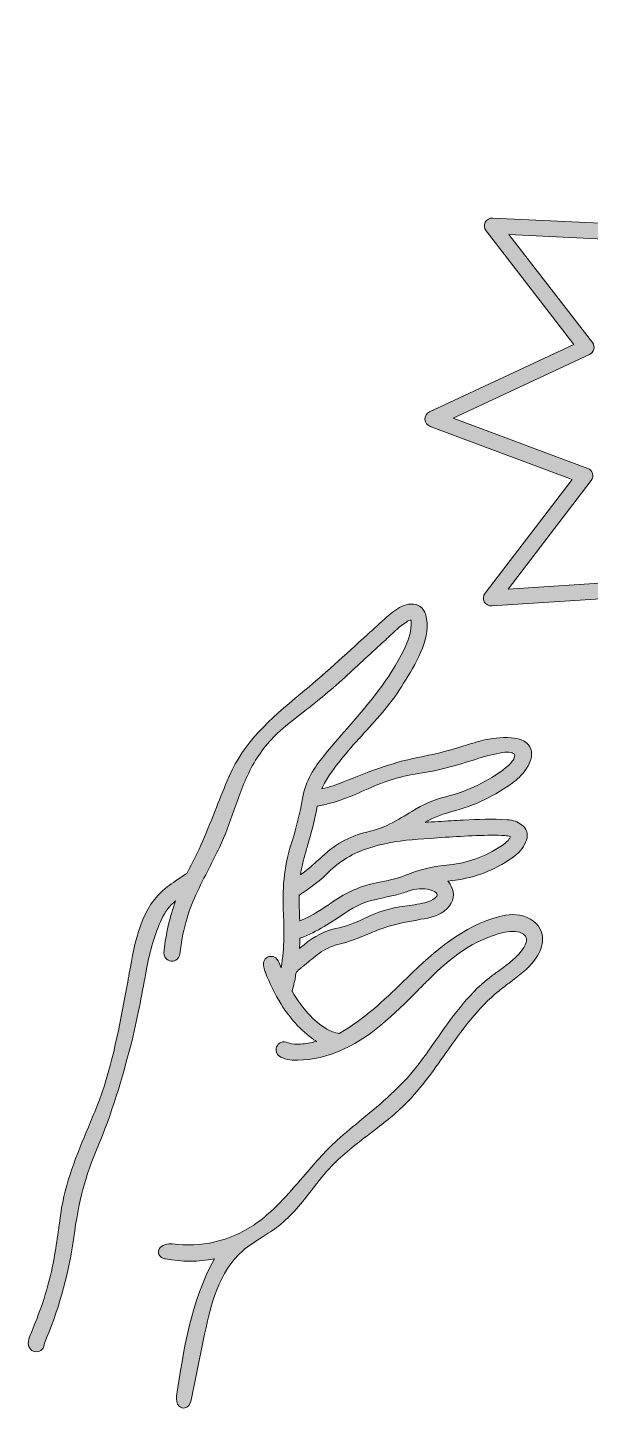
# Model space of a CAD drawing. Header units: inches. Extents: x 12.2 to 24.2, y -35.9 to -24.9.
# Drawn here: x 12.21 to 16.69, y -35.92 to -24.93 of the extents above; entities that cross this region are included whole.
import ezdxf

# ---------------------------------------------------------------- set-up
doc = ezdxf.new("R2010")
doc.units = ezdxf.units.IN
doc.header["$MEASUREMENT"] = 0
doc.layers.add('Layer 1', color=7, linetype='Continuous')

msp = doc.modelspace()

# ---------------------------------------------------------------- hatches: boundary and pattern name
at = {"layer": 'Layer 1', "true_color": 0xa16e58}
h = msp.add_hatch(color=35, dxfattribs=at)
h.dxf.hatch_style = 2
edge = h.paths.add_edge_path()
edge.add_spline(control_points=[(21.792, -28.029), (21.443, -27.855), (21.085, -27.687), (20.728, -27.531), (20.728, -27.531), (21.435, -26.511), (21.435, -26.511), (21.449, -26.491), (21.45, -26.465), (21.437, -26.444), (21.425, -26.423), (21.402, -26.411), (21.377, -26.413), (21.377, -26.413), (20.209, -26.537), (20.209, -26.537), (20.209, -26.537), (20.402, -25.397), (20.402, -25.397), (20.406, -25.373), (20.396, -25.348), (20.375, -25.335), (20.355, -25.321), (20.328, -25.32), (20.308, -25.333), (20.308, -25.333), (19.286, -25.961), (19.286, -25.961), (19.286, -25.961), (18.75, -24.961), (18.75, -24.961), (18.739, -24.94), (18.718, -24.928), (18.694, -24.928), (18.671, -24.928), (18.65, -24.941), (18.639, -24.961), (18.639, -24.961), (18.148, -25.905), (18.148, -25.905), (18.148, -25.905), (17.189, -25.223), (17.189, -25.223), (17.17, -25.21), (17.144, -25.208), (17.123, -25.219), (17.102, -25.23), (17.09, -25.252), (17.09, -25.276), (17.09, -25.276), (17.119, -26.501), (17.119, -26.501), (17.119, -26.501), (15.915, -26.444), (15.915, -26.444), (15.915, -26.444), (15.915, -26.444), (15.915, -26.444), (15.891, -26.442), (15.868, -26.456), (15.856, -26.477), (15.845, -26.499), (15.848, -26.525), (15.862, -26.544), (15.862, -26.544), (16.562, -27.45), (16.562, -27.45), (16.562, -27.45), (15.413, -27.987), (15.413, -27.987), (15.39, -27.997), (15.375, -28.021), (15.376, -28.046), (15.378, -28.071), (15.393, -28.093), (15.417, -28.102), (15.417, -28.102), (16.549, -28.523), (16.549, -28.523), (16.549, -28.523), (15.854, -29.43), (15.854, -29.43), (15.839, -29.449), (15.837, -29.476), (15.848, -29.497), (15.86, -29.519), (15.883, -29.532), (15.908, -29.53), (15.908, -29.53), (17.066, -29.456), (17.066, -29.456), (17.066, -29.456), (16.988, -30.657), (16.988, -30.657), (16.986, -30.681), (16.998, -30.703), (17.018, -30.715), (17.039, -30.727), (17.064, -30.727), (17.084, -30.714), (17.084, -30.714), (18.085, -30.066), (18.085, -30.066), (18.085, -30.066), (18.657, -31.15), (18.657, -31.15), (18.668, -31.17), (18.689, -31.183), (18.714, -31.183), (18.738, -31.183), (18.759, -31.169), (18.769, -31.147), (18.769, -31.147), (19.289, -30.049), (19.289, -30.049), (19.289, -30.049), (20.263, -30.639), (20.263, -30.639), (20.284, -30.651), (20.31, -30.651), (20.33, -30.638), (20.35, -30.625), (20.361, -30.601), (20.358, -30.577), (20.358, -30.577), (20.21, -29.477), (20.21, -29.477), (20.21, -29.477), (21.334, -29.57), (21.334, -29.57), (21.359, -29.572), (21.383, -29.559), (21.394, -29.537), (21.406, -29.514), (21.404, -29.488), (21.388, -29.468), (21.388, -29.468), (20.696, -28.618), (20.696, -28.618), (20.696, -28.618), (21.789, -28.142), (21.789, -28.142), (21.811, -28.133), (21.826, -28.111), (21.826, -28.086), (21.827, -28.062), (21.813, -28.04), (21.792, -28.029)], knot_values=[0, 0, 0, 0, 1, 1, 1, 2, 2, 2, 3, 3, 3, 4, 4, 4, 5, 5, 5, 6, 6, 6, 7, 7, 7, 8, 8, 8, 9, 9, 9, 10, 10, 10, 11, 11, 11, 12, 12, 12, 13, 13, 13, 14, 14, 14, 15, 15, 15, 16, 16, 16, 17, 17, 17, 18, 18, 18, 19, 19, 19, 20, 20, 20, 21, 21, 21, 22, 22, 22, 23, 23, 23, 24, 24, 24, 25, 25, 25, 26, 26, 26, 27, 27, 27, 28, 28, 28, 29, 29, 29, 30, 30, 30, 31, 31, 31, 32, 32, 32, 33, 33, 33, 34, 34, 34, 35, 35, 35, 36, 36, 36, 37, 37, 37, 38, 38, 38, 39, 39, 39, 40, 40, 40, 41, 41, 41, 42, 42, 42, 43, 43, 43, 44, 44, 44, 45, 45, 45, 46, 46, 46, 47, 47, 47, 48, 48, 48, 49, 49, 49, 49], degree=3, periodic=1)
edge = h.paths.add_edge_path()
edge.add_spline(control_points=[(20.075, -29.416), (20.075, -29.416), (20.216, -30.464), (20.216, -30.464), (20.216, -30.464), (19.295, -29.906), (19.295, -29.906), (19.279, -29.897), (19.261, -29.894), (19.244, -29.9), (19.227, -29.905), (19.213, -29.917), (19.206, -29.933), (19.206, -29.933), (18.71, -30.981), (18.71, -30.981), (18.71, -30.981), (18.163, -29.947), (18.163, -29.947), (18.155, -29.932), (18.141, -29.921), (18.124, -29.916), (18.118, -29.915), (18.113, -29.914), (18.108, -29.914), (18.096, -29.914), (18.084, -29.918), (18.074, -29.924), (18.074, -29.924), (17.121, -30.541), (17.121, -30.541), (17.121, -30.541), (17.195, -29.393), (17.195, -29.393), (17.197, -29.375), (17.19, -29.357), (17.177, -29.344), (17.164, -29.332), (17.147, -29.325), (17.129, -29.326), (17.129, -29.326), (16.037, -29.397), (16.037, -29.397), (16.037, -29.397), (16.7, -28.532), (16.7, -28.532), (16.712, -28.517), (16.716, -28.496), (16.71, -28.477), (16.705, -28.458), (16.691, -28.443), (16.672, -28.436), (16.672, -28.436), (15.601, -28.037), (15.601, -28.037), (15.601, -28.037), (16.686, -27.53), (16.686, -27.53), (16.703, -27.522), (16.716, -27.507), (16.72, -27.488), (16.725, -27.47), (16.721, -27.45), (16.709, -27.435), (16.709, -27.435), (16.044, -26.575), (16.044, -26.575), (16.044, -26.575), (17.18, -26.629), (17.18, -26.629), (17.197, -26.63), (17.215, -26.623), (17.227, -26.611), (17.239, -26.599), (17.246, -26.582), (17.246, -26.565), (17.246, -26.565), (17.218, -25.398), (17.218, -25.398), (17.218, -25.398), (18.135, -26.048), (18.135, -26.048), (18.149, -26.059), (18.168, -26.062), (18.185, -26.058), (18.203, -26.054), (18.218, -26.042), (18.226, -26.026), (18.226, -26.026), (18.696, -25.124), (18.696, -25.124), (18.696, -25.124), (19.207, -26.079), (19.207, -26.079), (19.215, -26.094), (19.229, -26.105), (19.246, -26.11), (19.263, -26.114), (19.281, -26.112), (19.295, -26.103), (19.295, -26.103), (20.256, -25.512), (20.256, -25.512), (20.256, -25.512), (20.072, -26.597), (20.072, -26.597), (20.069, -26.617), (20.075, -26.637), (20.088, -26.651), (20.102, -26.665), (20.12, -26.672), (20.14, -26.67), (20.14, -26.67), (21.254, -26.552), (21.254, -26.552), (21.254, -26.552), (20.582, -27.522), (20.582, -27.522), (20.571, -27.538), (20.568, -27.557), (20.573, -27.575), (20.578, -27.593), (20.591, -27.608), (20.608, -27.615), (20.945, -27.762), (21.284, -27.918), (21.615, -28.081), (21.615, -28.081), (20.571, -28.537), (20.571, -28.537), (20.553, -28.544), (20.54, -28.56), (20.535, -28.579), (20.53, -28.598), (20.535, -28.618), (20.547, -28.633), (20.547, -28.633), (21.198, -29.433), (21.198, -29.433), (21.198, -29.433), (20.142, -29.346), (20.142, -29.346), (20.123, -29.344), (20.105, -29.351), (20.092, -29.365), (20.079, -29.379), (20.073, -29.397), (20.075, -29.416)], knot_values=[0, 0, 0, 0, 1, 1, 1, 2, 2, 2, 3, 3, 3, 4, 4, 4, 5, 5, 5, 6, 6, 6, 7, 7, 7, 8, 8, 8, 9, 9, 9, 10, 10, 10, 11, 11, 11, 12, 12, 12, 13, 13, 13, 14, 14, 14, 15, 15, 15, 16, 16, 16, 17, 17, 17, 18, 18, 18, 19, 19, 19, 20, 20, 20, 21, 21, 21, 22, 22, 22, 23, 23, 23, 24, 24, 24, 25, 25, 25, 26, 26, 26, 27, 27, 27, 28, 28, 28, 29, 29, 29, 30, 30, 30, 31, 31, 31, 32, 32, 32, 33, 33, 33, 34, 34, 34, 35, 35, 35, 36, 36, 36, 37, 37, 37, 38, 38, 38, 39, 39, 39, 40, 40, 40, 41, 41, 41, 42, 42, 42, 43, 43, 43, 44, 44, 44, 45, 45, 45, 46, 46, 46, 47, 47, 47, 48, 48, 48, 49, 49, 49, 49], degree=3, periodic=1)
h = msp.add_hatch(color=35, dxfattribs=at)
h.dxf.hatch_style = 2
edge = h.paths.add_edge_path()
edge.add_spline(control_points=[(15.189, -29.535), (15.143, -29.557), (15.105, -29.589), (15.073, -29.617), (15.021, -29.665), (14.968, -29.713), (14.915, -29.761), (14.744, -29.918), (14.566, -30.081), (14.385, -30.23), (14.136, -30.436), (13.936, -30.615), (13.818, -30.885), (13.817, -30.888), (13.816, -30.89), (13.815, -30.892), (13.78, -30.973), (13.747, -31.055), (13.716, -31.134), (13.643, -31.316), (13.575, -31.489), (13.479, -31.659), (13.478, -31.66), (13.475, -31.663), (13.47, -31.666), (13.415, -31.7), (13.363, -31.738), (13.323, -31.767), (13.115, -31.924), (13.065, -32.205), (13.022, -32.454), (13.016, -32.486), (13.011, -32.517), (13.005, -32.548), (13.005, -32.548), (12.989, -32.631), (12.989, -32.631), (12.934, -32.927), (12.876, -33.233), (12.763, -33.516), (12.741, -33.571), (12.719, -33.625), (12.696, -33.678), (12.604, -33.897), (12.51, -34.123), (12.476, -34.368), (12.455, -34.529), (12.436, -34.663), (12.408, -34.8), (12.376, -34.955), (12.323, -35.118), (12.242, -35.314), (12.233, -35.334), (12.223, -35.36), (12.219, -35.388), (12.212, -35.425), (12.236, -35.459), (12.27, -35.466), (12.306, -35.472), (12.337, -35.45), (12.345, -35.412), (12.348, -35.394), (12.355, -35.377), (12.364, -35.356), (12.471, -35.097), (12.545, -34.821), (12.58, -34.557), (12.617, -34.278), (12.676, -34.053), (12.766, -33.847), (12.884, -33.574), (12.962, -33.298), (13.044, -32.989), (13.09, -32.792), (13.128, -32.591), (13.159, -32.42), (13.186, -32.272), (13.226, -32.141), (13.28, -32.022), (13.306, -31.966), (13.342, -31.918), (13.39, -31.877), (13.343, -32.013), (13.313, -32.143), (13.299, -32.272), (13.292, -32.329), (13.324, -32.353), (13.355, -32.357), (13.369, -32.359), (13.417, -32.359), (13.426, -32.289), (13.436, -32.217), (13.448, -32.133), (13.471, -32.051), (13.511, -31.902), (13.585, -31.757), (13.657, -31.617), (13.684, -31.564), (13.713, -31.508), (13.739, -31.453), (13.785, -31.357), (13.82, -31.256), (13.855, -31.158), (13.895, -31.045), (13.936, -30.928), (13.993, -30.82), (14.05, -30.71), (14.127, -30.611), (14.22, -30.528), (14.283, -30.471), (14.352, -30.418), (14.418, -30.367), (14.458, -30.336), (14.497, -30.306), (14.536, -30.274), (14.657, -30.176), (14.772, -30.068), (14.884, -29.965), (14.935, -29.918), (14.985, -29.871), (15.036, -29.824), (15.053, -29.81), (15.069, -29.794), (15.085, -29.779), (15.131, -29.735), (15.175, -29.694), (15.228, -29.659), (15.24, -29.651), (15.257, -29.64), (15.265, -29.644), (15.267, -29.648), (15.267, -29.664), (15.266, -29.671), (15.266, -29.675), (15.266, -29.679), (15.266, -29.683), (15.265, -29.752), (15.238, -29.817), (15.209, -29.877), (15.092, -30.119), (14.929, -30.307), (14.756, -30.506), (14.693, -30.578), (14.629, -30.652), (14.567, -30.729), (14.501, -30.81), (14.423, -30.921), (14.4, -31.063), (14.38, -31.181), (14.353, -31.295), (14.318, -31.402), (14.261, -31.574), (14.238, -31.759), (14.248, -31.952), (14.256, -32.089), (14.259, -32.249), (14.23, -32.411), (14.23, -32.411), (14.214, -32.37), (14.214, -32.37), (14.196, -32.323), (14.161, -32.315), (14.134, -32.322), (14.104, -32.33), (14.08, -32.36), (14.092, -32.406), (14.096, -32.421), (14.101, -32.435), (14.105, -32.446), (14.139, -32.535), (14.181, -32.62), (14.23, -32.699), (14.312, -32.831), (14.405, -32.928), (14.512, -32.996), (14.512, -32.997), (14.511, -32.997), (14.51, -32.997), (14.467, -33.007), (14.426, -33.016), (14.385, -33.018), (14.352, -33.019), (14.319, -33.021), (14.289, -33.009), (14.266, -32.999), (14.245, -32.997), (14.228, -33.005), (14.213, -33.011), (14.201, -33.024), (14.195, -33.04), (14.188, -33.059), (14.19, -33.078), (14.2, -33.095), (14.209, -33.11), (14.224, -33.121), (14.243, -33.128), (14.27, -33.138), (14.295, -33.144), (14.319, -33.145), (14.437, -33.151), (14.555, -33.129), (14.679, -33.08), (14.935, -32.977), (15.13, -32.781), (15.319, -32.591), (15.35, -32.56), (15.381, -32.528), (15.412, -32.498), (15.566, -32.346), (15.758, -32.183), (16.014, -32.127), (16.061, -32.117), (16.124, -32.118), (16.16, -32.142), (16.173, -32.152), (16.181, -32.164), (16.184, -32.179), (16.187, -32.198), (16.18, -32.221), (16.162, -32.249), (16.115, -32.325), (16.041, -32.378), (15.963, -32.435), (15.937, -32.454), (15.911, -32.473), (15.886, -32.492), (15.712, -32.63), (15.585, -32.812), (15.462, -32.988), (15.413, -33.058), (15.362, -33.131), (15.309, -33.199), (15.186, -33.358), (15.027, -33.489), (14.874, -33.616), (14.809, -33.67), (14.741, -33.726), (14.676, -33.784), (14.578, -33.872), (14.49, -33.975), (14.405, -34.074), (14.286, -34.213), (14.163, -34.357), (14.013, -34.458), (13.825, -34.585), (13.589, -34.64), (13.365, -34.608), (13.328, -34.603), (13.277, -34.618), (13.26, -34.649), (13.25, -34.668), (13.252, -34.689), (13.267, -34.706), (13.28, -34.722), (13.3, -34.726), (13.311, -34.728), (13.439, -34.752), (13.572, -34.752), (13.699, -34.727), (13.512, -35.065), (13.452, -35.465), (13.398, -35.819), (13.394, -35.846), (13.399, -35.882), (13.419, -35.901), (13.431, -35.913), (13.447, -35.917), (13.463, -35.914), (13.489, -35.91), (13.506, -35.889), (13.514, -35.852), (13.514, -35.852), (13.61, -35.381), (13.61, -35.381), (13.669, -35.087), (13.735, -34.83), (13.925, -34.663), (13.972, -34.622), (14.024, -34.59), (14.079, -34.555), (14.123, -34.527), (14.168, -34.499), (14.209, -34.466), (14.315, -34.384), (14.397, -34.279), (14.477, -34.176), (14.527, -34.112), (14.578, -34.046), (14.634, -33.988), (14.723, -33.894), (14.829, -33.814), (14.931, -33.736), (15.02, -33.669), (15.113, -33.599), (15.195, -33.519), (15.329, -33.391), (15.438, -33.237), (15.543, -33.088), (15.668, -32.911), (15.797, -32.729), (15.966, -32.593), (15.992, -32.572), (16.02, -32.552), (16.046, -32.532), (16.118, -32.479), (16.193, -32.424), (16.249, -32.35), (16.266, -32.327), (16.28, -32.304), (16.29, -32.28), (16.313, -32.227), (16.318, -32.174), (16.303, -32.128), (16.281, -32.06), (16.214, -32.006), (16.132, -31.992), (16.056, -31.979), (15.98, -31.998), (15.923, -32.016), (15.626, -32.111), (15.41, -32.32), (15.201, -32.522), (15.047, -32.67), (14.889, -32.823), (14.698, -32.93), (14.695, -32.931), (14.692, -32.934), (14.691, -32.934), (14.657, -32.925), (14.623, -32.916), (14.595, -32.899), (14.488, -32.832), (14.398, -32.735), (14.321, -32.602), (14.319, -32.599), (14.318, -32.598), (14.319, -32.594), (14.319, -32.594), (14.321, -32.587), (14.321, -32.587), (14.331, -32.549), (14.341, -32.509), (14.346, -32.469), (14.349, -32.451), (14.356, -32.439), (14.369, -32.428), (14.386, -32.415), (14.402, -32.402), (14.418, -32.389), (14.455, -32.358), (14.494, -32.326), (14.533, -32.297), (14.58, -32.262), (14.628, -32.239), (14.682, -32.226), (14.767, -32.206), (14.848, -32.173), (14.926, -32.141), (14.967, -32.124), (15.009, -32.107), (15.051, -32.092), (15.131, -32.064), (15.217, -32.048), (15.3, -32.033), (15.3, -32.033), (15.342, -32.025), (15.342, -32.025), (15.416, -32.012), (15.493, -31.999), (15.553, -31.939), (15.606, -31.887), (15.617, -31.818), (15.583, -31.755), (15.576, -31.742), (15.568, -31.731), (15.557, -31.721), (15.585, -31.718), (15.612, -31.714), (15.64, -31.71), (15.805, -31.684), (15.957, -31.62), (16.092, -31.519), (16.137, -31.486), (16.168, -31.443), (16.184, -31.394), (16.2, -31.344), (16.187, -31.303), (16.145, -31.272), (16.115, -31.249), (16.078, -31.236), (16.03, -31.232), (15.913, -31.223), (15.795, -31.229), (15.681, -31.236), (15.648, -31.237), (15.616, -31.239), (15.584, -31.241), (15.515, -31.244), (15.445, -31.249), (15.377, -31.254), (15.436, -31.217), (15.504, -31.19), (15.589, -31.168), (15.769, -31.122), (15.935, -31.042), (16.084, -30.93), (16.121, -30.902), (16.167, -30.862), (16.197, -30.804), (16.233, -30.734), (16.234, -30.678), (16.201, -30.637), (16.122, -30.542), (15.882, -30.586), (15.804, -30.609), (15.773, -30.618), (15.743, -30.627), (15.713, -30.636), (15.598, -30.671), (15.48, -30.707), (15.361, -30.728), (15.139, -30.769), (14.95, -30.841), (14.727, -30.931), (14.677, -30.951), (14.618, -30.973), (14.555, -30.987), (14.563, -30.967), (14.572, -30.947), (14.584, -30.928), (14.668, -30.787), (14.781, -30.663), (14.89, -30.544), (15.002, -30.421), (15.118, -30.294), (15.206, -30.146), (15.206, -30.146), (15.226, -30.114), (15.226, -30.114), (15.313, -29.97), (15.431, -29.773), (15.382, -29.601), (15.366, -29.545), (15.322, -29.513), (15.264, -29.516), (15.239, -29.517), (15.215, -29.523), (15.189, -29.535)], knot_values=[0, 0, 0, 0, 1, 1, 1, 2, 2, 2, 3, 3, 3, 4, 4, 4, 5, 5, 5, 6, 6, 6, 7, 7, 7, 8, 8, 8, 9, 9, 9, 10, 10, 10, 11, 11, 11, 12, 12, 12, 13, 13, 13, 14, 14, 14, 15, 15, 15, 16, 16, 16, 17, 17, 17, 18, 18, 18, 19, 19, 19, 20, 20, 20, 21, 21, 21, 22, 22, 22, 23, 23, 23, 24, 24, 24, 25, 25, 25, 26, 26, 26, 27, 27, 27, 28, 28, 28, 29, 29, 29, 30, 30, 30, 31, 31, 31, 32, 32, 32, 33, 33, 33, 34, 34, 34, 35, 35, 35, 36, 36, 36, 37, 37, 37, 38, 38, 38, 39, 39, 39, 40, 40, 40, 41, 41, 41, 42, 42, 42, 43, 43, 43, 44, 44, 44, 45, 45, 45, 46, 46, 46, 47, 47, 47, 48, 48, 48, 49, 49, 49, 50, 50, 50, 51, 51, 51, 52, 52, 52, 53, 53, 53, 54, 54, 54, 55, 55, 55, 56, 56, 56, 57, 57, 57, 58, 58, 58, 59, 59, 59, 60, 60, 60, 61, 61, 61, 62, 62, 62, 63, 63, 63, 64, 64, 64, 65, 65, 65, 66, 66, 66, 67, 67, 67, 68, 68, 68, 69, 69, 69, 70, 70, 70, 71, 71, 71, 72, 72, 72, 73, 73, 73, 74, 74, 74, 75, 75, 75, 76, 76, 76, 77, 77, 77, 78, 78, 78, 79, 79, 79, 80, 80, 80, 81, 81, 81, 82, 82, 82, 83, 83, 83, 84, 84, 84, 85, 85, 85, 86, 86, 86, 87, 87, 87, 88, 88, 88, 89, 89, 89, 90, 90, 90, 91, 91, 91, 92, 92, 92, 93, 93, 93, 94, 94, 94, 95, 95, 95, 96, 96, 96, 97, 97, 97, 98, 98, 98, 99, 99, 99, 100, 100, 100, 101, 101, 101, 102, 102, 102, 103, 103, 103, 104, 104, 104, 105, 105, 105, 106, 106, 106, 107, 107, 107, 108, 108, 108, 109, 109, 109, 110, 110, 110, 111, 111, 111, 112, 112, 112, 113, 113, 113, 114, 114, 114, 115, 115, 115, 116, 116, 116, 117, 117, 117, 118, 118, 118, 119, 119, 119, 120, 120, 120, 121, 121, 121, 122, 122, 122, 123, 123, 123, 124, 124, 124, 125, 125, 125, 126, 126, 126, 127, 127, 127, 128, 128, 128, 129, 129, 129, 130, 130, 130, 131, 131, 131, 132, 132, 132, 133, 133, 133, 134, 134, 134, 135, 135, 135, 136, 136, 136, 137, 137, 137, 138, 138, 138, 139, 139, 139, 140, 140, 140, 141, 141, 141, 142, 142, 142, 143, 143, 143, 144, 144, 144, 145, 145, 145, 146, 146, 146, 147, 147, 147, 148, 148, 148, 149, 149, 149, 149], degree=3, periodic=1)
edge = h.paths.add_edge_path()
edge.add_spline(control_points=[(15.997, -30.697), (16.018, -30.694), (16.039, -30.694), (16.061, -30.698), (16.076, -30.701), (16.085, -30.706), (16.089, -30.712), (16.092, -30.719), (16.09, -30.734), (16.083, -30.749), (16.069, -30.772), (16.048, -30.796), (16.021, -30.817), (15.883, -30.926), (15.721, -31.004), (15.541, -31.049), (15.448, -31.072), (15.36, -31.11), (15.272, -31.166), (15.221, -31.199), (15.163, -31.232), (15.097, -31.266), (15.044, -31.293), (14.984, -31.314), (14.913, -31.331), (14.772, -31.364), (14.648, -31.434), (14.535, -31.545), (14.492, -31.586), (14.445, -31.626), (14.384, -31.671), (14.392, -31.618), (14.406, -31.567), (14.42, -31.513), (14.42, -31.513), (14.423, -31.503), (14.423, -31.503), (14.432, -31.469), (14.442, -31.435), (14.451, -31.401), (14.477, -31.312), (14.504, -31.219), (14.518, -31.123), (14.659, -31.102), (14.785, -31.048), (14.923, -30.986), (15.06, -30.923), (15.191, -30.884), (15.323, -30.865), (15.498, -30.84), (15.665, -30.789), (15.805, -30.743), (15.862, -30.724), (15.925, -30.709), (15.997, -30.697)], knot_values=[0, 0, 0, 0, 1, 1, 1, 2, 2, 2, 3, 3, 3, 4, 4, 4, 5, 5, 5, 6, 6, 6, 7, 7, 7, 8, 8, 8, 9, 9, 9, 10, 10, 10, 11, 11, 11, 12, 12, 12, 13, 13, 13, 14, 14, 14, 15, 15, 15, 16, 16, 16, 17, 17, 17, 18, 18, 18, 18], degree=3, periodic=1)
edge = h.paths.add_edge_path()
edge.add_spline(control_points=[(15.073, -31.847), (15.09, -31.843), (15.107, -31.839), (15.125, -31.836), (15.162, -31.828), (15.197, -31.816), (15.232, -31.805), (15.244, -31.801), (15.255, -31.798), (15.267, -31.794), (15.324, -31.776), (15.386, -31.778), (15.438, -31.797), (15.463, -31.809), (15.473, -31.821), (15.474, -31.828), (15.475, -31.835), (15.468, -31.845), (15.455, -31.856), (15.455, -31.856), (15.455, -31.856), (15.455, -31.856), (15.434, -31.873), (15.408, -31.885), (15.376, -31.893), (15.321, -31.906), (15.264, -31.913), (15.215, -31.92), (15.103, -31.935), (14.994, -31.968), (14.892, -32.018), (14.818, -32.055), (14.741, -32.082), (14.664, -32.099), (14.576, -32.118), (14.497, -32.159), (14.413, -32.227), (14.401, -32.237), (14.389, -32.248), (14.377, -32.258), (14.378, -32.234), (14.38, -32.209), (14.38, -32.185), (14.38, -32.178), (14.381, -32.176), (14.381, -32.176), (14.381, -32.176), (14.382, -32.174), (14.387, -32.173), (14.518, -32.124), (14.633, -32.048), (14.739, -31.975), (14.82, -31.919), (14.907, -31.882), (14.997, -31.864), (15.022, -31.859), (15.048, -31.853), (15.073, -31.847)], knot_values=[0, 0, 0, 0, 1, 1, 1, 2, 2, 2, 3, 3, 3, 4, 4, 4, 5, 5, 5, 6, 6, 6, 7, 7, 7, 8, 8, 8, 9, 9, 9, 10, 10, 10, 11, 11, 11, 12, 12, 12, 13, 13, 13, 14, 14, 14, 15, 15, 15, 16, 16, 16, 17, 17, 17, 18, 18, 18, 19, 19, 19, 19], degree=3, periodic=1)
edge = h.paths.add_edge_path()
edge.add_spline(control_points=[(14.64, -31.887), (14.567, -31.939), (14.478, -31.997), (14.379, -32.038), (14.375, -31.961), (14.374, -31.897), (14.375, -31.837), (14.375, -31.834), (14.375, -31.833), (14.375, -31.832), (14.461, -31.779), (14.545, -31.713), (14.625, -31.635), (14.715, -31.548), (14.822, -31.488), (14.963, -31.447), (15.072, -31.416), (15.19, -31.397), (15.322, -31.387), (15.322, -31.387), (15.415, -31.381), (15.415, -31.381), (15.576, -31.369), (15.743, -31.358), (15.908, -31.355), (15.942, -31.355), (15.975, -31.356), (16.013, -31.358), (16.027, -31.359), (16.041, -31.362), (16.058, -31.368), (16.042, -31.395), (16.019, -31.418), (15.991, -31.437), (15.85, -31.528), (15.712, -31.578), (15.57, -31.591), (15.447, -31.602), (15.327, -31.63), (15.216, -31.676), (15.148, -31.703), (15.073, -31.718), (15.001, -31.732), (15.001, -31.732), (14.989, -31.734), (14.989, -31.734), (14.866, -31.759), (14.752, -31.809), (14.64, -31.887)], knot_values=[0, 0, 0, 0, 1, 1, 1, 2, 2, 2, 3, 3, 3, 4, 4, 4, 5, 5, 5, 6, 6, 6, 7, 7, 7, 8, 8, 8, 9, 9, 9, 10, 10, 10, 11, 11, 11, 12, 12, 12, 13, 13, 13, 14, 14, 14, 15, 15, 15, 16, 16, 16, 16], degree=3, periodic=1)

# ---------------------------------------------------------------- linework, layer by layer
at = {"layer": 'Layer 1', "lineweight": 0}
for points, knots in [([(21.792, -28.029), (21.443, -27.855), (21.085, -27.687), (20.728, -27.531), (20.728, -27.531), (21.435, -26.511), (21.435, -26.511), (21.449, -26.491), (21.45, -26.465), (21.437, -26.444), (21.425, -26.423), (21.402, -26.411), (21.377, -26.413), (21.377, -26.413), (20.209, -26.537), (20.209, -26.537), (20.209, -26.537), (20.402, -25.397), (20.402, -25.397), (20.406, -25.373), (20.396, -25.348), (20.375, -25.335), (20.355, -25.321), (20.328, -25.32), (20.308, -25.333), (20.308, -25.333), (19.286, -25.961), (19.286, -25.961), (19.286, -25.961), (18.75, -24.961), (18.75, -24.961), (18.739, -24.94), (18.718, -24.928), (18.694, -24.928), (18.671, -24.928), (18.65, -24.941), (18.639, -24.961), (18.639, -24.961), (18.148, -25.905), (18.148, -25.905), (18.148, -25.905), (17.189, -25.223), (17.189, -25.223), (17.17, -25.21), (17.144, -25.208), (17.123, -25.219), (17.102, -25.23), (17.09, -25.252), (17.09, -25.276), (17.09, -25.276), (17.119, -26.501), (17.119, -26.501), (17.119, -26.501), (15.915, -26.444), (15.915, -26.444), (15.915, -26.444), (15.915, -26.444), (15.915, -26.444), (15.891, -26.442), (15.868, -26.456), (15.856, -26.477), (15.845, -26.499), (15.848, -26.525), (15.862, -26.544), (15.862, -26.544), (16.562, -27.45), (16.562, -27.45), (16.562, -27.45), (15.413, -27.987), (15.413, -27.987), (15.39, -27.997), (15.375, -28.021), (15.376, -28.046), (15.378, -28.071), (15.393, -28.093), (15.417, -28.102), (15.417, -28.102), (16.549, -28.523), (16.549, -28.523), (16.549, -28.523), (15.854, -29.43), (15.854, -29.43), (15.839, -29.449), (15.837, -29.476), (15.848, -29.497), (15.86, -29.519), (15.883, -29.532), (15.908, -29.53), (15.908, -29.53), (17.066, -29.456), (17.066, -29.456), (17.066, -29.456), (16.988, -30.657), (16.988, -30.657), (16.986, -30.681), (16.998, -30.703), (17.018, -30.715), (17.039, -30.727), (17.064, -30.727), (17.084, -30.714), (17.084, -30.714), (18.085, -30.066), (18.085, -30.066), (18.085, -30.066), (18.657, -31.15), (18.657, -31.15), (18.668, -31.17), (18.689, -31.183), (18.714, -31.183), (18.738, -31.183), (18.759, -31.169), (18.769, -31.147), (18.769, -31.147), (19.289, -30.049), (19.289, -30.049), (19.289, -30.049), (20.263, -30.639), (20.263, -30.639), (20.284, -30.651), (20.31, -30.651), (20.33, -30.638), (20.35, -30.625), (20.361, -30.601), (20.358, -30.577), (20.358, -30.577), (20.21, -29.477), (20.21, -29.477), (20.21, -29.477), (21.334, -29.57), (21.334, -29.57), (21.359, -29.572), (21.383, -29.559), (21.394, -29.537), (21.406, -29.514), (21.404, -29.488), (21.388, -29.468), (21.388, -29.468), (20.696, -28.618), (20.696, -28.618), (20.696, -28.618), (21.789, -28.142), (21.789, -28.142), (21.811, -28.133), (21.826, -28.111), (21.826, -28.086), (21.827, -28.062), (21.813, -28.04), (21.792, -28.029)], [0, 0, 0, 0, 1, 1, 1, 2, 2, 2, 3, 3, 3, 4, 4, 4, 5, 5, 5, 6, 6, 6, 7, 7, 7, 8, 8, 8, 9, 9, 9, 10, 10, 10, 11, 11, 11, 12, 12, 12, 13, 13, 13, 14, 14, 14, 15, 15, 15, 16, 16, 16, 17, 17, 17, 18, 18, 18, 19, 19, 19, 20, 20, 20, 21, 21, 21, 22, 22, 22, 23, 23, 23, 24, 24, 24, 25, 25, 25, 26, 26, 26, 27, 27, 27, 28, 28, 28, 29, 29, 29, 30, 30, 30, 31, 31, 31, 32, 32, 32, 33, 33, 33, 34, 34, 34, 35, 35, 35, 36, 36, 36, 37, 37, 37, 38, 38, 38, 39, 39, 39, 40, 40, 40, 41, 41, 41, 42, 42, 42, 43, 43, 43, 44, 44, 44, 45, 45, 45, 46, 46, 46, 47, 47, 47, 48, 48, 48, 49, 49, 49, 49]), ([(20.075, -29.416), (20.075, -29.416), (20.216, -30.464), (20.216, -30.464), (20.216, -30.464), (19.295, -29.906), (19.295, -29.906), (19.279, -29.897), (19.261, -29.894), (19.244, -29.9), (19.227, -29.905), (19.213, -29.917), (19.206, -29.933), (19.206, -29.933), (18.71, -30.981), (18.71, -30.981), (18.71, -30.981), (18.163, -29.947), (18.163, -29.947), (18.155, -29.932), (18.141, -29.921), (18.124, -29.916), (18.118, -29.915), (18.113, -29.914), (18.108, -29.914), (18.096, -29.914), (18.084, -29.918), (18.074, -29.924), (18.074, -29.924), (17.121, -30.541), (17.121, -30.541), (17.121, -30.541), (17.195, -29.393), (17.195, -29.393), (17.197, -29.375), (17.19, -29.357), (17.177, -29.344), (17.164, -29.332), (17.147, -29.325), (17.129, -29.326), (17.129, -29.326), (16.037, -29.397), (16.037, -29.397), (16.037, -29.397), (16.7, -28.532), (16.7, -28.532), (16.712, -28.517), (16.716, -28.496), (16.71, -28.477), (16.705, -28.458), (16.691, -28.443), (16.672, -28.436), (16.672, -28.436), (15.601, -28.037), (15.601, -28.037), (15.601, -28.037), (16.686, -27.53), (16.686, -27.53), (16.703, -27.522), (16.716, -27.507), (16.72, -27.488), (16.725, -27.47), (16.721, -27.45), (16.709, -27.435), (16.709, -27.435), (16.044, -26.575), (16.044, -26.575), (16.044, -26.575), (17.18, -26.629), (17.18, -26.629), (17.197, -26.63), (17.215, -26.623), (17.227, -26.611), (17.239, -26.599), (17.246, -26.582), (17.246, -26.565), (17.246, -26.565), (17.218, -25.398), (17.218, -25.398), (17.218, -25.398), (18.135, -26.048), (18.135, -26.048), (18.149, -26.059), (18.168, -26.062), (18.185, -26.058), (18.203, -26.054), (18.218, -26.042), (18.226, -26.026), (18.226, -26.026), (18.696, -25.124), (18.696, -25.124), (18.696, -25.124), (19.207, -26.079), (19.207, -26.079), (19.215, -26.094), (19.229, -26.105), (19.246, -26.11), (19.263, -26.114), (19.281, -26.112), (19.295, -26.103), (19.295, -26.103), (20.256, -25.512), (20.256, -25.512), (20.256, -25.512), (20.072, -26.597), (20.072, -26.597), (20.069, -26.617), (20.075, -26.637), (20.088, -26.651), (20.102, -26.665), (20.12, -26.672), (20.14, -26.67), (20.14, -26.67), (21.254, -26.552), (21.254, -26.552), (21.254, -26.552), (20.582, -27.522), (20.582, -27.522), (20.571, -27.538), (20.568, -27.557), (20.573, -27.575), (20.578, -27.593), (20.591, -27.608), (20.608, -27.615), (20.945, -27.762), (21.284, -27.918), (21.615, -28.081), (21.615, -28.081), (20.571, -28.537), (20.571, -28.537), (20.553, -28.544), (20.54, -28.56), (20.535, -28.579), (20.53, -28.598), (20.535, -28.618), (20.547, -28.633), (20.547, -28.633), (21.198, -29.433), (21.198, -29.433), (21.198, -29.433), (20.142, -29.346), (20.142, -29.346), (20.123, -29.344), (20.105, -29.351), (20.092, -29.365), (20.079, -29.379), (20.073, -29.397), (20.075, -29.416)], [0, 0, 0, 0, 1, 1, 1, 2, 2, 2, 3, 3, 3, 4, 4, 4, 5, 5, 5, 6, 6, 6, 7, 7, 7, 8, 8, 8, 9, 9, 9, 10, 10, 10, 11, 11, 11, 12, 12, 12, 13, 13, 13, 14, 14, 14, 15, 15, 15, 16, 16, 16, 17, 17, 17, 18, 18, 18, 19, 19, 19, 20, 20, 20, 21, 21, 21, 22, 22, 22, 23, 23, 23, 24, 24, 24, 25, 25, 25, 26, 26, 26, 27, 27, 27, 28, 28, 28, 29, 29, 29, 30, 30, 30, 31, 31, 31, 32, 32, 32, 33, 33, 33, 34, 34, 34, 35, 35, 35, 36, 36, 36, 37, 37, 37, 38, 38, 38, 39, 39, 39, 40, 40, 40, 41, 41, 41, 42, 42, 42, 43, 43, 43, 44, 44, 44, 45, 45, 45, 46, 46, 46, 47, 47, 47, 48, 48, 48, 49, 49, 49, 49]), ([(15.189, -29.535), (15.143, -29.557), (15.105, -29.589), (15.073, -29.617), (15.021, -29.665), (14.968, -29.713), (14.915, -29.761), (14.744, -29.918), (14.566, -30.081), (14.385, -30.23), (14.136, -30.436), (13.936, -30.615), (13.818, -30.885), (13.817, -30.888), (13.816, -30.89), (13.815, -30.892), (13.78, -30.973), (13.747, -31.055), (13.716, -31.134), (13.643, -31.316), (13.575, -31.489), (13.479, -31.659), (13.478, -31.66), (13.475, -31.663), (13.47, -31.666), (13.415, -31.7), (13.363, -31.738), (13.323, -31.767), (13.115, -31.924), (13.065, -32.205), (13.022, -32.454), (13.016, -32.486), (13.011, -32.517), (13.005, -32.548), (13.005, -32.548), (12.989, -32.631), (12.989, -32.631), (12.934, -32.927), (12.876, -33.233), (12.763, -33.516), (12.741, -33.571), (12.719, -33.625), (12.696, -33.678), (12.604, -33.897), (12.51, -34.123), (12.476, -34.368), (12.455, -34.529), (12.436, -34.663), (12.408, -34.8), (12.376, -34.955), (12.323, -35.118), (12.242, -35.314), (12.233, -35.334), (12.223, -35.36), (12.219, -35.388), (12.212, -35.425), (12.236, -35.459), (12.27, -35.466), (12.306, -35.472), (12.337, -35.45), (12.345, -35.412), (12.348, -35.394), (12.355, -35.377), (12.364, -35.356), (12.471, -35.097), (12.545, -34.821), (12.58, -34.557), (12.617, -34.278), (12.676, -34.053), (12.766, -33.847), (12.884, -33.574), (12.962, -33.298), (13.044, -32.989), (13.09, -32.792), (13.128, -32.591), (13.159, -32.42), (13.186, -32.272), (13.226, -32.141), (13.28, -32.022), (13.306, -31.966), (13.342, -31.918), (13.39, -31.877), (13.343, -32.013), (13.313, -32.143), (13.299, -32.272), (13.292, -32.329), (13.324, -32.353), (13.355, -32.357), (13.369, -32.359), (13.417, -32.359), (13.426, -32.289), (13.436, -32.217), (13.448, -32.133), (13.471, -32.051), (13.511, -31.902), (13.585, -31.757), (13.657, -31.617), (13.684, -31.564), (13.713, -31.508), (13.739, -31.453), (13.785, -31.357), (13.82, -31.256), (13.855, -31.158), (13.895, -31.045), (13.936, -30.928), (13.993, -30.82), (14.05, -30.71), (14.127, -30.611), (14.22, -30.528), (14.283, -30.471), (14.352, -30.418), (14.418, -30.367), (14.458, -30.336), (14.497, -30.306), (14.536, -30.274), (14.657, -30.176), (14.772, -30.068), (14.884, -29.965), (14.935, -29.918), (14.985, -29.871), (15.036, -29.824), (15.053, -29.81), (15.069, -29.794), (15.085, -29.779), (15.131, -29.735), (15.175, -29.694), (15.228, -29.659), (15.24, -29.651), (15.257, -29.64), (15.265, -29.644), (15.267, -29.648), (15.267, -29.664), (15.266, -29.671), (15.266, -29.675), (15.266, -29.679), (15.266, -29.683), (15.265, -29.752), (15.238, -29.817), (15.209, -29.877), (15.092, -30.119), (14.929, -30.307), (14.756, -30.506), (14.693, -30.578), (14.629, -30.652), (14.567, -30.729), (14.501, -30.81), (14.423, -30.921), (14.4, -31.063), (14.38, -31.181), (14.353, -31.295), (14.318, -31.402), (14.261, -31.574), (14.238, -31.759), (14.248, -31.952), (14.256, -32.089), (14.259, -32.249), (14.23, -32.411), (14.23, -32.411), (14.214, -32.37), (14.214, -32.37), (14.196, -32.323), (14.161, -32.315), (14.134, -32.322), (14.104, -32.33), (14.08, -32.36), (14.092, -32.406), (14.096, -32.421), (14.101, -32.435), (14.105, -32.446), (14.139, -32.535), (14.181, -32.62), (14.23, -32.699), (14.312, -32.831), (14.405, -32.928), (14.512, -32.996), (14.512, -32.997), (14.511, -32.997), (14.51, -32.997), (14.467, -33.007), (14.426, -33.016), (14.385, -33.018), (14.352, -33.019), (14.319, -33.021), (14.289, -33.009), (14.266, -32.999), (14.245, -32.997), (14.228, -33.005), (14.213, -33.011), (14.201, -33.024), (14.195, -33.04), (14.188, -33.059), (14.19, -33.078), (14.2, -33.095), (14.209, -33.11), (14.224, -33.121), (14.243, -33.128), (14.27, -33.138), (14.295, -33.144), (14.319, -33.145), (14.437, -33.151), (14.555, -33.129), (14.679, -33.08), (14.935, -32.977), (15.13, -32.781), (15.319, -32.591), (15.35, -32.56), (15.381, -32.528), (15.412, -32.498), (15.566, -32.346), (15.758, -32.183), (16.014, -32.127), (16.061, -32.117), (16.124, -32.118), (16.16, -32.142), (16.173, -32.152), (16.181, -32.164), (16.184, -32.179), (16.187, -32.198), (16.18, -32.221), (16.162, -32.249), (16.115, -32.325), (16.041, -32.378), (15.963, -32.435), (15.937, -32.454), (15.911, -32.473), (15.886, -32.492), (15.712, -32.63), (15.585, -32.812), (15.462, -32.988), (15.413, -33.058), (15.362, -33.131), (15.309, -33.199), (15.186, -33.358), (15.027, -33.489), (14.874, -33.616), (14.809, -33.67), (14.741, -33.726), (14.676, -33.784), (14.578, -33.872), (14.49, -33.975), (14.405, -34.074), (14.286, -34.213), (14.163, -34.357), (14.013, -34.458), (13.825, -34.585), (13.589, -34.64), (13.365, -34.608), (13.328, -34.603), (13.277, -34.618), (13.26, -34.649), (13.25, -34.668), (13.252, -34.689), (13.267, -34.706), (13.28, -34.722), (13.3, -34.726), (13.311, -34.728), (13.439, -34.752), (13.572, -34.752), (13.699, -34.727), (13.512, -35.065), (13.452, -35.465), (13.398, -35.819), (13.394, -35.846), (13.399, -35.882), (13.419, -35.901), (13.431, -35.913), (13.447, -35.917), (13.463, -35.914), (13.489, -35.91), (13.506, -35.889), (13.514, -35.852), (13.514, -35.852), (13.61, -35.381), (13.61, -35.381), (13.669, -35.087), (13.735, -34.83), (13.925, -34.663), (13.972, -34.622), (14.024, -34.59), (14.079, -34.555), (14.123, -34.527), (14.168, -34.499), (14.209, -34.466), (14.315, -34.384), (14.397, -34.279), (14.477, -34.176), (14.527, -34.112), (14.578, -34.046), (14.634, -33.988), (14.723, -33.894), (14.829, -33.814), (14.931, -33.736), (15.02, -33.669), (15.113, -33.599), (15.195, -33.519), (15.329, -33.391), (15.438, -33.237), (15.543, -33.088), (15.668, -32.911), (15.797, -32.729), (15.966, -32.593), (15.992, -32.572), (16.02, -32.552), (16.046, -32.532), (16.118, -32.479), (16.193, -32.424), (16.249, -32.35), (16.266, -32.327), (16.28, -32.304), (16.29, -32.28), (16.313, -32.227), (16.318, -32.174), (16.303, -32.128), (16.281, -32.06), (16.214, -32.006), (16.132, -31.992), (16.056, -31.979), (15.98, -31.998), (15.923, -32.016), (15.626, -32.111), (15.41, -32.32), (15.201, -32.522), (15.047, -32.67), (14.889, -32.823), (14.698, -32.93), (14.695, -32.931), (14.692, -32.934), (14.691, -32.934), (14.657, -32.925), (14.623, -32.916), (14.595, -32.899), (14.488, -32.832), (14.398, -32.735), (14.321, -32.602), (14.319, -32.599), (14.318, -32.598), (14.319, -32.594), (14.319, -32.594), (14.321, -32.587), (14.321, -32.587), (14.331, -32.549), (14.341, -32.509), (14.346, -32.469), (14.349, -32.451), (14.356, -32.439), (14.369, -32.428), (14.386, -32.415), (14.402, -32.402), (14.418, -32.389), (14.455, -32.358), (14.494, -32.326), (14.533, -32.297), (14.58, -32.262), (14.628, -32.239), (14.682, -32.226), (14.767, -32.206), (14.848, -32.173), (14.926, -32.141), (14.967, -32.124), (15.009, -32.107), (15.051, -32.092), (15.131, -32.064), (15.217, -32.048), (15.3, -32.033), (15.3, -32.033), (15.342, -32.025), (15.342, -32.025), (15.416, -32.012), (15.493, -31.999), (15.553, -31.939), (15.606, -31.887), (15.617, -31.818), (15.583, -31.755), (15.576, -31.742), (15.568, -31.731), (15.557, -31.721), (15.585, -31.718), (15.612, -31.714), (15.64, -31.71), (15.805, -31.684), (15.957, -31.62), (16.092, -31.519), (16.137, -31.486), (16.168, -31.443), (16.184, -31.394), (16.2, -31.344), (16.187, -31.303), (16.145, -31.272), (16.115, -31.249), (16.078, -31.236), (16.03, -31.232), (15.913, -31.223), (15.795, -31.229), (15.681, -31.236), (15.648, -31.237), (15.616, -31.239), (15.584, -31.241), (15.515, -31.244), (15.445, -31.249), (15.377, -31.254), (15.436, -31.217), (15.504, -31.19), (15.589, -31.168), (15.769, -31.122), (15.935, -31.042), (16.084, -30.93), (16.121, -30.902), (16.167, -30.862), (16.197, -30.804), (16.233, -30.734), (16.234, -30.678), (16.201, -30.637), (16.122, -30.542), (15.882, -30.586), (15.804, -30.609), (15.773, -30.618), (15.743, -30.627), (15.713, -30.636), (15.598, -30.671), (15.48, -30.707), (15.361, -30.728), (15.139, -30.769), (14.95, -30.841), (14.727, -30.931), (14.677, -30.951), (14.618, -30.973), (14.555, -30.987), (14.563, -30.967), (14.572, -30.947), (14.584, -30.928), (14.668, -30.787), (14.781, -30.663), (14.89, -30.544), (15.002, -30.421), (15.118, -30.294), (15.206, -30.146), (15.206, -30.146), (15.226, -30.114), (15.226, -30.114), (15.313, -29.97), (15.431, -29.773), (15.382, -29.601), (15.366, -29.545), (15.322, -29.513), (15.264, -29.516), (15.239, -29.517), (15.215, -29.523), (15.189, -29.535)], [0, 0, 0, 0, 1, 1, 1, 2, 2, 2, 3, 3, 3, 4, 4, 4, 5, 5, 5, 6, 6, 6, 7, 7, 7, 8, 8, 8, 9, 9, 9, 10, 10, 10, 11, 11, 11, 12, 12, 12, 13, 13, 13, 14, 14, 14, 15, 15, 15, 16, 16, 16, 17, 17, 17, 18, 18, 18, 19, 19, 19, 20, 20, 20, 21, 21, 21, 22, 22, 22, 23, 23, 23, 24, 24, 24, 25, 25, 25, 26, 26, 26, 27, 27, 27, 28, 28, 28, 29, 29, 29, 30, 30, 30, 31, 31, 31, 32, 32, 32, 33, 33, 33, 34, 34, 34, 35, 35, 35, 36, 36, 36, 37, 37, 37, 38, 38, 38, 39, 39, 39, 40, 40, 40, 41, 41, 41, 42, 42, 42, 43, 43, 43, 44, 44, 44, 45, 45, 45, 46, 46, 46, 47, 47, 47, 48, 48, 48, 49, 49, 49, 50, 50, 50, 51, 51, 51, 52, 52, 52, 53, 53, 53, 54, 54, 54, 55, 55, 55, 56, 56, 56, 57, 57, 57, 58, 58, 58, 59, 59, 59, 60, 60, 60, 61, 61, 61, 62, 62, 62, 63, 63, 63, 64, 64, 64, 65, 65, 65, 66, 66, 66, 67, 67, 67, 68, 68, 68, 69, 69, 69, 70, 70, 70, 71, 71, 71, 72, 72, 72, 73, 73, 73, 74, 74, 74, 75, 75, 75, 76, 76, 76, 77, 77, 77, 78, 78, 78, 79, 79, 79, 80, 80, 80, 81, 81, 81, 82, 82, 82, 83, 83, 83, 84, 84, 84, 85, 85, 85, 86, 86, 86, 87, 87, 87, 88, 88, 88, 89, 89, 89, 90, 90, 90, 91, 91, 91, 92, 92, 92, 93, 93, 93, 94, 94, 94, 95, 95, 95, 96, 96, 96, 97, 97, 97, 98, 98, 98, 99, 99, 99, 100, 100, 100, 101, 101, 101, 102, 102, 102, 103, 103, 103, 104, 104, 104, 105, 105, 105, 106, 106, 106, 107, 107, 107, 108, 108, 108, 109, 109, 109, 110, 110, 110, 111, 111, 111, 112, 112, 112, 113, 113, 113, 114, 114, 114, 115, 115, 115, 116, 116, 116, 117, 117, 117, 118, 118, 118, 119, 119, 119, 120, 120, 120, 121, 121, 121, 122, 122, 122, 123, 123, 123, 124, 124, 124, 125, 125, 125, 126, 126, 126, 127, 127, 127, 128, 128, 128, 129, 129, 129, 130, 130, 130, 131, 131, 131, 132, 132, 132, 133, 133, 133, 134, 134, 134, 135, 135, 135, 136, 136, 136, 137, 137, 137, 138, 138, 138, 139, 139, 139, 140, 140, 140, 141, 141, 141, 142, 142, 142, 143, 143, 143, 144, 144, 144, 145, 145, 145, 146, 146, 146, 147, 147, 147, 148, 148, 148, 149, 149, 149, 149]), ([(15.997, -30.697), (16.018, -30.694), (16.039, -30.694), (16.061, -30.698), (16.076, -30.701), (16.085, -30.706), (16.089, -30.712), (16.092, -30.719), (16.09, -30.734), (16.083, -30.749), (16.069, -30.772), (16.048, -30.796), (16.021, -30.817), (15.883, -30.926), (15.721, -31.004), (15.541, -31.049), (15.448, -31.072), (15.36, -31.11), (15.272, -31.166), (15.221, -31.199), (15.163, -31.232), (15.097, -31.266), (15.044, -31.293), (14.984, -31.314), (14.913, -31.331), (14.772, -31.364), (14.648, -31.434), (14.535, -31.545), (14.492, -31.586), (14.445, -31.626), (14.384, -31.671), (14.392, -31.618), (14.406, -31.567), (14.42, -31.513), (14.42, -31.513), (14.423, -31.503), (14.423, -31.503), (14.432, -31.469), (14.442, -31.435), (14.451, -31.401), (14.477, -31.312), (14.504, -31.219), (14.518, -31.123), (14.659, -31.102), (14.785, -31.048), (14.923, -30.986), (15.06, -30.923), (15.191, -30.884), (15.323, -30.865), (15.498, -30.84), (15.665, -30.789), (15.805, -30.743), (15.862, -30.724), (15.925, -30.709), (15.997, -30.697)], [0, 0, 0, 0, 1, 1, 1, 2, 2, 2, 3, 3, 3, 4, 4, 4, 5, 5, 5, 6, 6, 6, 7, 7, 7, 8, 8, 8, 9, 9, 9, 10, 10, 10, 11, 11, 11, 12, 12, 12, 13, 13, 13, 14, 14, 14, 15, 15, 15, 16, 16, 16, 17, 17, 17, 18, 18, 18, 18]), ([(14.64, -31.887), (14.567, -31.939), (14.478, -31.997), (14.379, -32.038), (14.375, -31.961), (14.374, -31.897), (14.375, -31.837), (14.375, -31.834), (14.375, -31.833), (14.375, -31.832), (14.461, -31.779), (14.545, -31.713), (14.625, -31.635), (14.715, -31.548), (14.822, -31.488), (14.963, -31.447), (15.072, -31.416), (15.19, -31.397), (15.322, -31.387), (15.322, -31.387), (15.415, -31.381), (15.415, -31.381), (15.576, -31.369), (15.743, -31.358), (15.908, -31.355), (15.942, -31.355), (15.975, -31.356), (16.013, -31.358), (16.027, -31.359), (16.041, -31.362), (16.058, -31.368), (16.042, -31.395), (16.019, -31.418), (15.991, -31.437), (15.85, -31.528), (15.712, -31.578), (15.57, -31.591), (15.447, -31.602), (15.327, -31.63), (15.216, -31.676), (15.148, -31.703), (15.073, -31.718), (15.001, -31.732), (15.001, -31.732), (14.989, -31.734), (14.989, -31.734), (14.866, -31.759), (14.752, -31.809), (14.64, -31.887)], [0, 0, 0, 0, 1, 1, 1, 2, 2, 2, 3, 3, 3, 4, 4, 4, 5, 5, 5, 6, 6, 6, 7, 7, 7, 8, 8, 8, 9, 9, 9, 10, 10, 10, 11, 11, 11, 12, 12, 12, 13, 13, 13, 14, 14, 14, 15, 15, 15, 16, 16, 16, 16]), ([(15.073, -31.847), (15.09, -31.843), (15.107, -31.839), (15.125, -31.836), (15.162, -31.828), (15.197, -31.816), (15.232, -31.805), (15.244, -31.801), (15.255, -31.798), (15.267, -31.794), (15.324, -31.776), (15.386, -31.778), (15.438, -31.797), (15.463, -31.809), (15.473, -31.821), (15.474, -31.828), (15.475, -31.835), (15.468, -31.845), (15.455, -31.856), (15.455, -31.856), (15.455, -31.856), (15.455, -31.856), (15.434, -31.873), (15.408, -31.885), (15.376, -31.893), (15.321, -31.906), (15.264, -31.913), (15.215, -31.92), (15.103, -31.935), (14.994, -31.968), (14.892, -32.018), (14.818, -32.055), (14.741, -32.082), (14.664, -32.099), (14.576, -32.118), (14.497, -32.159), (14.413, -32.227), (14.401, -32.237), (14.389, -32.248), (14.377, -32.258), (14.378, -32.234), (14.38, -32.209), (14.38, -32.185), (14.38, -32.178), (14.381, -32.176), (14.381, -32.176), (14.381, -32.176), (14.382, -32.174), (14.387, -32.173), (14.518, -32.124), (14.633, -32.048), (14.739, -31.975), (14.82, -31.919), (14.907, -31.882), (14.997, -31.864), (15.022, -31.859), (15.048, -31.853), (15.073, -31.847)], [0, 0, 0, 0, 1, 1, 1, 2, 2, 2, 3, 3, 3, 4, 4, 4, 5, 5, 5, 6, 6, 6, 7, 7, 7, 8, 8, 8, 9, 9, 9, 10, 10, 10, 11, 11, 11, 12, 12, 12, 13, 13, 13, 14, 14, 14, 15, 15, 15, 16, 16, 16, 17, 17, 17, 18, 18, 18, 19, 19, 19, 19])]:
    msp.add_open_spline(points, degree=3, knots=knots, dxfattribs=at)

doc.saveas('drawing.dxf')
